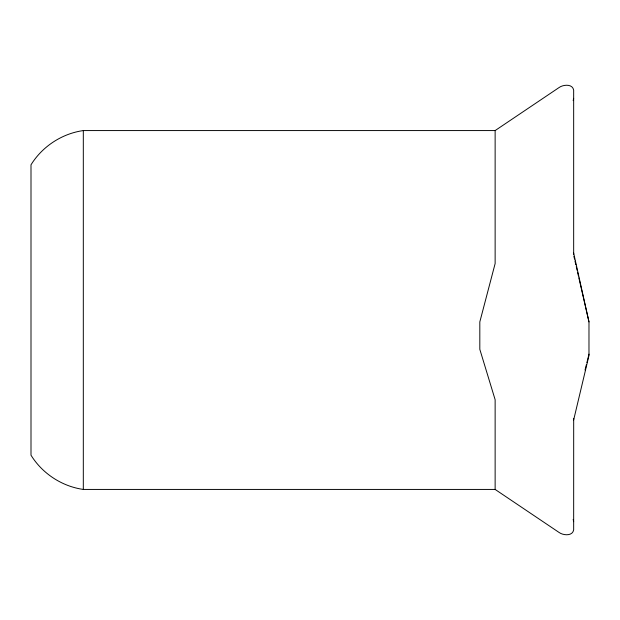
<?xml version="1.0" encoding="UTF-8"?>
<svg xmlns="http://www.w3.org/2000/svg" width="620" height="620" viewBox="0 0 620 620"><rect width="100%" height="100%" fill="white"/><g stroke="black" fill="none" stroke-linecap="round" stroke-linejoin="round"><path stroke-width="0.93" d="M573.663 521.668L573.175 519.389M573.663 419.918L588.977 355.493L588.977 321.92L573.663 253.1M585.032 370.031L586.427 364.459M586.884 362.599L589 354.152M573.175 100.611L573.663 98.332M573.686 418.392L573.663 529.837C572.609 536.362 563.231 535.471 559.132 532.495L495.132 489.428L83.312 489.428C61.961 486.406 42.315 473.548 31 455.189L31 164.811C42.315 146.452 61.961 133.595 83.312 130.572L495.132 130.572L559.132 87.505C563.231 84.529 572.609 83.638 573.663 90.163L573.663 254.254M573.895 256.308L574.546 259.121M574.972 260.997L575.841 264.74M576.267 266.615L577.135 270.367M577.561 272.242L578.429 275.993M578.855 277.869L589 321.92M495.132 130.572L495.132 263.562L479.818 321.92L479.818 349.324L495.132 399.714L495.132 489.428M83.312 130.572L83.312 489.428"/></g></svg>
